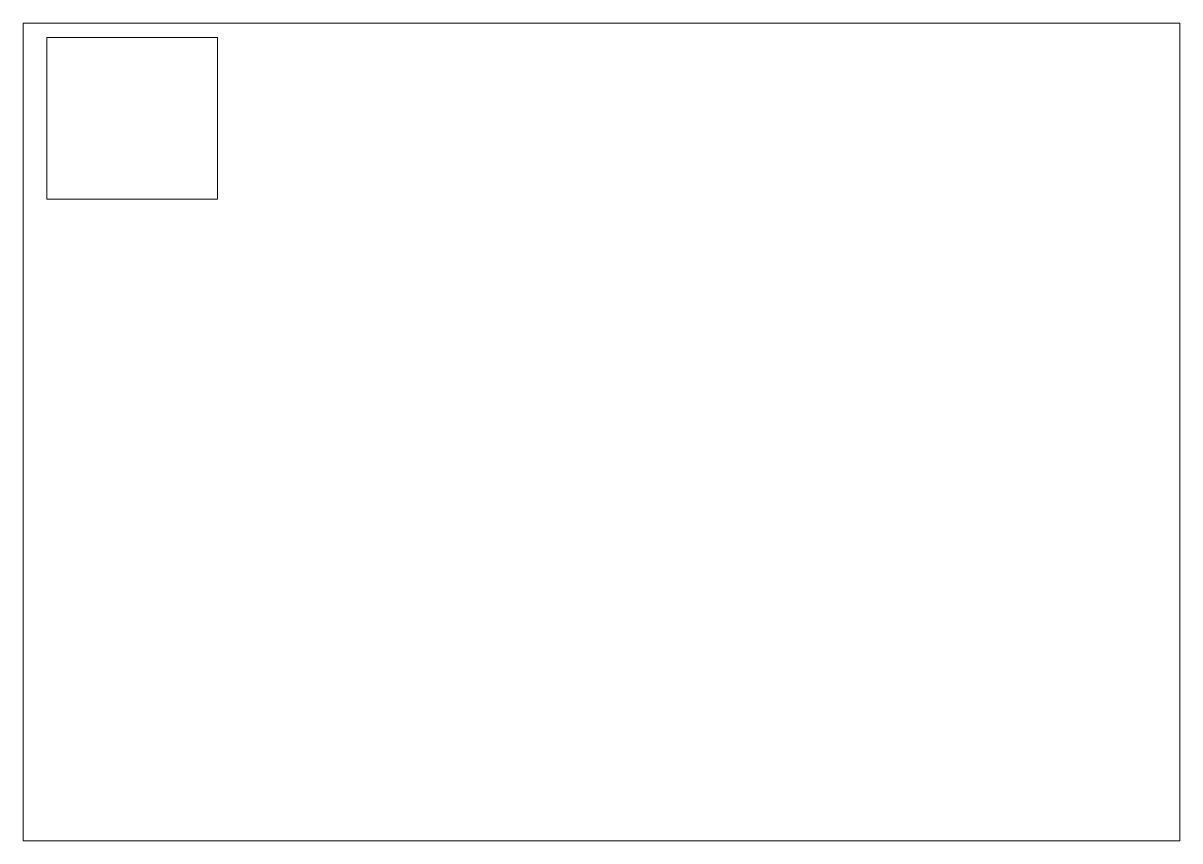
# Paper-space layout 'Layout1' of a CAD drawing. Header units: millimetres. Extents: x -730 to -310, y -160 to 137.
import ezdxf

# ---------------------------------------------------------------- set-up
doc = ezdxf.new("R2010")
doc.units = ezdxf.units.MM
doc.header["$MEASUREMENT"] = 0
doc.layers.add('AM_VIEWS', color=1, linetype='Continuous', lineweight=15, plot=False)
doc.layers.add('DIMLINE', color=10, linetype='Continuous', lineweight=18)

psp = doc.layouts.get("Layout1")

# ---------------------------------------------------------------- linework, layer by layer
at = {"layer": 'DIMLINE', "ltscale": 100}
psp.add_lwpolyline([(-729.9, 136.8), (-309.9, 136.8), (-309.9, -160.2), (-729.9, -160.2)], close=True, dxfattribs=at)

# ---------------------------------------------------------------- viewports
at = {"layer": 'AM_VIEWS', "ltscale": 100, "view_target_point": (46607.95, -14679.64)}
psp.add_viewport(center=(-690.29, 102.26), size=(61.97, 58.672), view_center_point=(125603.12, -15171.76), view_height=5867.1957, dxfattribs=at)

doc.saveas('drawing.dxf')
